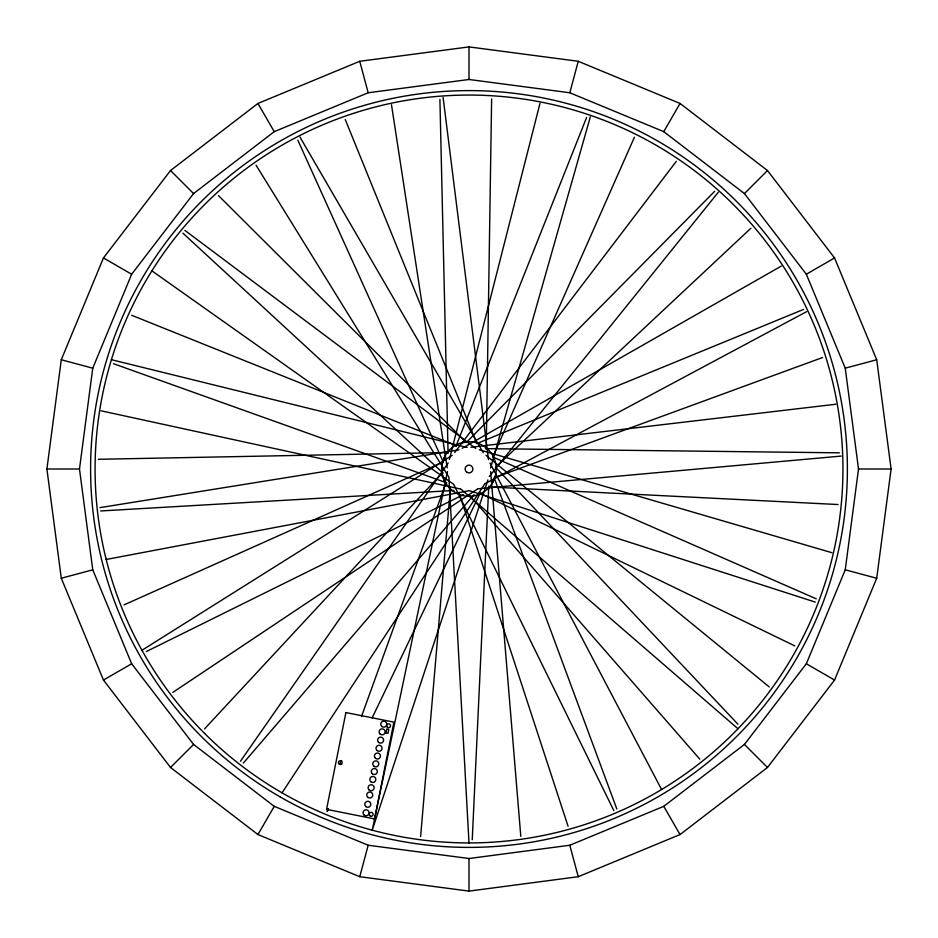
<?xml version="1.0" encoding="UTF-8"?>
<svg xmlns="http://www.w3.org/2000/svg" width="938" height="938" viewBox="0 0 938 938"><rect width="100%" height="100%" fill="white"/><g stroke="black" fill="none" stroke-linecap="round" stroke-linejoin="round"><path stroke-width="1.41" d="M486.224 448.692L491.629 98.947M472.236 839.733L488.768 486.119M420.611 836.567L450.404 488.053M46.9 469L61.287 359.758L103.45 257.95L170.528 170.528L257.95 103.45L359.758 61.287L469 46.9L578.242 61.287L680.05 103.45L767.472 170.528L834.55 257.95L876.713 359.758L891.1 469L876.713 578.242L834.55 680.05L767.472 767.472L680.05 834.55L578.242 876.713L469 891.1L359.758 876.713L257.95 834.55L170.528 767.472L103.45 680.05L61.287 578.242L46.9 469L79.484 469L92.756 569.812L131.66 663.764L193.568 744.432L274.236 806.34L368.188 845.244L469 858.516L569.812 845.244L663.764 806.34L744.432 744.432L806.34 663.764L845.244 569.812L858.516 469L845.244 368.188L806.34 274.236L744.432 193.568L663.764 131.66L569.812 92.756L469 79.484L368.188 92.756L274.236 131.66L193.568 193.568L131.66 274.236L92.756 368.188L79.484 469M385.928 733.27L386.808 728.967L388.801 729.365L388.004 733.27L386.01 732.871M447.508 471.533L372.222 830.2L487.901 479.916M449.384 459.432L539.995 103.344M359.758 876.713L368.188 845.244M569.812 92.756L578.242 61.287M490.609 467.968L590.342 116.84M328.124 808.767L327.128 811.522L328.394 808.884M361.47 716.562L446.101 482.589M455.88 446.371L586.637 117.414M492.614 482.636L495.334 476.058M445.386 455.364C440.754 463.747 440.684 474.265 445.386 482.636M492.79 457.041L634.428 137.206M372.128 717.922L480.514 492.485M257.95 834.55L274.236 806.34M663.764 131.66L680.05 103.45M282.033 792.845L484.43 484.43M448.223 462.938L240.445 761.269M454.684 452.526L676.333 161.313M489.296 476.492L718.297 192.243M243.305 763.133L474.042 494.666M204.566 728.861L442.619 472.564M466.796 442.009L714.662 191.329M170.528 767.472L193.568 744.432M744.432 193.568L767.472 170.528M495.569 467.288L750.916 228.227M172.791 692.42L477.172 489.237M452.245 455.305L141.943 650.292M103.45 680.05L131.66 663.764M806.34 274.236L834.55 257.95M462.258 448.247L781.342 266.064M484.758 483.832L806.621 311.651M146.328 651.558L463.607 494.596M124.051 604.881L442.924 462.153M477.512 443.287L803.632 309.388M494.127 477.805L822.579 357.519M61.287 578.242L92.756 569.812M845.244 368.188L876.713 359.758M106.17 559.47L468.625 490.82M100.003 507.622L458.928 449.841M469 441.728L462.012 442.9M470.899 447.262L835.805 404.243M477.712 488.804L841.257 456.079M100.647 510.964L454.039 490.457M98.384 459.292L448.106 452.503M858.516 469L891.1 469M485.427 448.645L839.393 452.831M488.686 486.916L838.033 504.538M101.093 410.809L460.124 488.933M111.399 359.676L467.218 447.438M61.287 359.758L92.756 368.188M845.244 569.812L876.713 578.242M479.248 449.736L831.947 552.705M469.27 490.633L815.321 602.114M113.521 363.709L446.84 482.906M131.637 315.262L456.759 445.867M493.411 457.263L816.259 598.831M480.127 493.189L794.814 645.907M103.45 257.95L131.66 274.236M806.34 663.764L834.55 680.05M151.886 270.836L453.042 483.879M184.88 230.385L475.789 448.458M485.954 455.27L769.266 686.944M460.804 489.026L737.995 728.756M182.922 233.175L443.17 473.139M218.531 195.655L466.362 442.502M170.528 170.528L193.568 193.568M744.432 744.432L767.472 767.472M496.061 467.734L737.925 724.206M469.786 495.616L699.795 759.147M256.051 165.182L448.493 476.469M299.972 137.077L483.269 452.737M257.95 103.45L274.236 131.66M663.764 806.34L680.05 834.55M489.976 462.985L661.595 789.526M453.629 484.231L613.827 810.584M297.815 140.149L443.006 461.39M345.243 119.525L476.914 443.58M494.385 478.357L616.829 808.99M458.87 492.415L568.076 826.261M359.758 61.287L368.188 92.756M569.812 845.244L578.242 876.713M391.474 104.669L447.203 467.863M488.499 459.608L443.099 97.423M490.656 471.662L520.801 836.379M448.903 477.008L469 842.945M439.91 99.405L448.083 453.3M469 46.9L469 79.484M469 858.516L469 891.1M341.713 764.4A1.864 1.864 0 0 1 341.713 760.812M345.899 712.552L326.553 809.342L374.567 818.933L393.901 722.143L345.899 712.552M387.359 727.185A1.899 1.899 0 0 0 390.478 726.129A1.899 1.899 0 0 0 388.004 723.948A1.899 1.899 0 0 0 387.359 727.185M370.182 815.99A1.946 1.946 0 0 0 373.113 814.301A1.946 1.946 0 0 0 370.182 812.613A1.946 1.946 0 0 0 370.182 815.99M339.345 764.212A1.864 1.864 0 0 0 342.136 762.606A1.864 1.864 0 0 0 339.345 760.988A1.864 1.864 0 0 0 339.345 764.212M381.731 726.411A3.002 3.002 0 0 0 386.691 724.793A3.002 3.002 0 0 0 382.821 721.31A3.002 3.002 0 0 0 381.731 726.411M380.125 734.079A3.002 3.002 0 0 0 385.072 732.472A3.002 3.002 0 0 0 381.203 728.99A3.002 3.002 0 0 0 380.125 734.079M378.589 742.38A3.002 3.002 0 0 0 383.536 740.774A3.002 3.002 0 0 0 379.667 737.291A3.002 3.002 0 0 0 378.589 742.38M377.029 750.506A3.002 3.002 0 0 0 381.977 748.887A3.002 3.002 0 0 0 378.108 745.405A3.002 3.002 0 0 0 377.029 750.506M375.423 758.244A3.002 3.002 0 0 0 380.382 756.638A3.002 3.002 0 0 0 376.501 753.155A3.002 3.002 0 0 0 375.423 758.244M373.805 766.112A3.002 3.002 0 0 0 378.753 764.505A3.002 3.002 0 0 0 374.883 761.023A3.002 3.002 0 0 0 373.805 766.112M372.327 773.768A3.002 3.002 0 0 0 377.275 772.15A3.002 3.002 0 0 0 373.406 768.668A3.002 3.002 0 0 0 372.327 773.768M370.815 781.706A3.002 3.002 0 0 0 375.775 780.099A3.002 3.002 0 0 0 371.905 776.617A3.002 3.002 0 0 0 370.815 781.706M369.115 789.96A3.002 3.002 0 0 0 374.074 788.354A3.002 3.002 0 0 0 370.205 784.872A3.002 3.002 0 0 0 369.115 789.96M367.743 797.253A3.002 3.002 0 0 0 372.691 795.647A3.002 3.002 0 0 0 368.822 792.164A3.002 3.002 0 0 0 367.743 797.253M365.808 806.516A3.002 3.002 0 0 0 370.756 804.91A3.002 3.002 0 0 0 366.887 801.427A3.002 3.002 0 0 0 365.808 806.516M364.026 815.005A3.002 3.002 0 0 0 368.974 813.387A3.002 3.002 0 0 0 365.105 809.904A3.002 3.002 0 0 0 364.026 815.005M279.805 796.702A378.389 378.389 0 0 0 847.389 469A378.389 378.389 0 0 0 279.805 141.298A378.389 378.389 0 0 0 279.805 796.702M204.59 733.41A373.945 373.945 0 0 0 830.2 565.778A373.945 373.945 0 0 0 372.222 107.8A373.945 373.945 0 0 0 204.59 733.41M455.364 492.614A27.272 27.272 0 0 0 496.272 469A27.272 27.272 0 0 0 455.364 445.386A27.272 27.272 0 0 0 455.364 492.614M467.054 472.377A3.893 3.893 0 0 0 472.893 469A3.893 3.893 0 0 0 467.054 465.623A3.893 3.893 0 0 0 467.054 472.377"/></g></svg>
